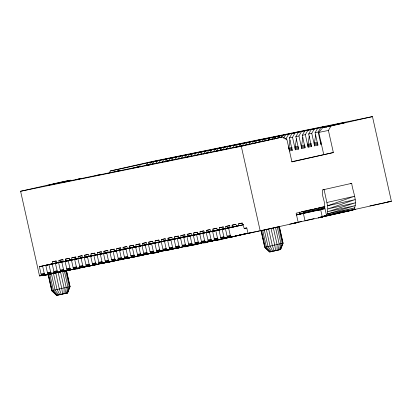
<?xml version="1.0" encoding="UTF-8"?>
<svg xmlns="http://www.w3.org/2000/svg" width="412" height="412" viewBox="0 0 412 412"><rect width="100%" height="100%" fill="white"/><g stroke="black" fill="none" stroke-linecap="round" stroke-linejoin="round"><path stroke-width="0.62" d="M48.024 274.114L51.727 290.687L56.629 295.389L64.056 293.761L64.102 287.978L60.533 272.018M277.044 250.357L277.096 244.568L273.388 228.001L279.346 226.595L283.054 243.168L280.618 249.518L269.623 251.979L264.72 247.277L261.105 230.668L264.669 246.628M288.699 149.139L290.027 140.08M295.116 147.831L298.453 147.151L298.643 149.123L295.306 149.803L295.203 146.847L296.444 138.772M301.533 146.523L304.865 145.843L305.055 147.815L301.723 148.495L301.62 145.544L302.861 137.464M307.98 146.208L311.317 145.529L311.472 146.507L308.135 147.187L308.032 144.236L309.273 136.156M314.361 143.912L317.698 143.232L317.889 145.199L314.552 145.879L314.449 142.928L315.69 134.848M320.866 141.62L320.969 144.571L318.167 132.051L320.799 127.586L343.005 122.925L339.668 123.605M299.22 214.415L299.483 212.165L300.029 214.621M318.466 217.845L352.986 210.032L354.047 209.358C357.889 201.056 352.641 191.678 351.714 183.34L322.812 189.85C320.814 196.143 326.464 202.472 324.177 208.627L323.724 208.915L325.006 208.657L326.531 215.481L318.466 217.845L322.313 217.057L320.665 209.693L318.1 210.218L325.006 208.657M64.056 293.761L65.328 293.473L66.229 287.494L62.66 271.534M278.321 250.069L279.218 244.089L275.515 227.517M65.328 293.473L66.383 293.231L67.99 287.087L64.421 271.132M279.377 249.821L280.979 243.683L277.276 227.11M118.115 171.062L118.692 169.26L156.957 160.84L150.916 162.21L149.165 165.186M139.498 166.778L140.271 164.378M66.383 293.231L67.151 293.05L69.267 286.788L65.699 270.828M280.145 249.641L282.256 243.384L278.553 226.811M65.652 293.334L67.305 292.983L68.716 288.972M279.624 249.718L280.299 249.579L281.71 245.562M67.151 293.05L67.578 292.942L69.973 286.613L66.404 270.653M280.567 249.538L282.962 243.209L279.259 226.636M67.578 292.942L70.061 286.577L66.492 270.617M108.892 173.442L110.354 170.959L151.776 161.586L372.469 116.611L391.4 201.314L344.005 211.866M146.121 165.367L147.584 162.889M152.538 164.058L153.995 161.581L163.373 159.532M155.875 163.379L157.333 160.901L169.79 158.229L163.749 159.593L162.287 162.076M158.955 162.755L160.412 160.273L157.333 160.901M165.073 161.942L166.829 158.965L176.207 156.921L170.166 158.285L168.704 160.768M171.49 160.634L173.246 157.657L182.619 155.612L179.287 156.292M175.121 159.459L176.578 156.977L189.036 154.304L182.995 155.669L181.244 158.646M178.2 158.831L179.658 156.349M184.612 157.523L186.075 155.046L195.453 152.996L189.412 154.366L187.656 157.338M191.029 156.215L192.492 153.738L201.865 151.688L198.532 152.368M194.366 155.535L195.824 153.058L208.281 150.38L202.24 151.75L200.783 154.227M197.446 154.907L198.903 152.43M203.569 154.098L205.32 151.122L214.698 149.077M207.195 152.919L208.657 150.442L221.115 147.769L215.074 149.134L213.612 151.616M209.981 152.79L211.737 149.814L208.657 150.442M216.691 150.988L218.149 148.505L227.527 146.461L221.486 147.826L219.735 150.802M223.108 149.68L224.566 147.197L233.944 145.153M226.152 149.494L227.903 146.518L240.361 143.845L234.32 145.209L232.857 147.692M229.52 148.372L230.983 145.889L227.903 146.518M235.937 147.063L237.4 144.586L246.773 142.537L240.732 143.906L239.274 146.384M242.06 146.255L243.811 143.278L253.189 141.228L249.852 141.908M245.686 145.076L247.148 142.598L259.606 139.92L253.565 141.29L252.103 143.767M248.477 144.947L250.228 141.97M255.183 143.144L256.645 140.662L266.018 138.617L259.977 139.982L258.52 142.464M261.599 141.836L263.057 139.354L272.435 137.309L269.098 137.989M264.937 141.156L266.394 138.674L278.852 136.001L272.811 137.366L271.642 139.349M268.016 140.528L269.474 138.046M274.428 139.22L275.891 136.738L285.269 134.693M278.059 138.046L279.228 136.058L291.681 133.385L285.64 134.755L283.595 138.226M281.139 137.417L282.308 135.435L279.228 136.058M286.371 139.843L286.093 138.587L288.719 134.127L298.097 132.077L292.057 133.447L289.43 137.907L292.226 150.432L289.445 150.998M295.306 149.803L292.505 137.284L295.136 132.819L304.514 130.769M298.643 149.123L295.842 136.604L298.473 132.139L310.926 129.466L304.885 130.831L302.259 135.296L305.055 147.815M301.723 148.495L298.921 135.975L301.553 131.51L298.473 132.139M308.135 147.187L305.338 134.667L307.965 130.202L317.343 128.158L311.302 129.523L308.676 133.988L311.472 146.507M314.552 145.879L311.755 133.359L314.382 128.894L323.76 126.85L320.423 127.529M317.889 145.199L315.087 132.679L317.719 128.214L320.799 127.586M326.628 127.272L327.21 126.278M239.444 146.358L236.107 147.038L282.714 136.918L286.989 139.817L291.928 161.916L333.354 152.543L328.416 130.45L331.042 125.984L372.469 116.611M323.729 154.505L318.79 132.407L322.704 127.684L344.278 122.802L336.964 124.295M64.432 293.602L56.681 295.363L51.727 290.687L70.061 286.577M283.054 243.168L264.72 247.277L269.675 251.959L270.864 251.675M387.764 201.782L388.197 201.623M319.274 217.428L354.845 207.849L327.283 213.931L326.531 215.481L322.138 216.475M271.92 251.428L278.641 249.93M41.973 275.468L39.531 275.968L20.6 191.266L62.027 181.893L70.364 180.193L71.477 180.724M70.364 180.193L48.791 185.076L68.933 180.971L65.853 181.599M20.6 191.266L241.288 146.291L282.714 136.918M291.691 161.725L333.354 152.543M52.659 263.665L52.463 261.78L56.084 260.961M59.076 262.356L58.875 260.472L63.103 259.519M65.554 261.682L65.292 259.169L69.52 258.211M71.904 259.745L71.709 257.861L75.937 256.903M78.321 258.437L78.12 256.552L82.349 255.595M84.733 257.129L84.537 255.244L88.163 254.425M91.15 255.821L90.954 253.936L94.58 253.117M97.567 254.513L97.366 252.628L101.599 251.67M104.045 253.833L103.783 251.32L108.011 250.367M110.462 252.525L110.2 250.012L114.428 249.059M116.812 250.594L116.617 248.709L120.845 247.751M123.229 249.286L123.028 247.401L126.654 246.577M129.641 247.978L129.445 246.093L133.673 245.135M56.367 272.584C53.246 271.122 43.275 278.759 41.03 274.047L39.387 266.682L57.356 262.614M136.125 247.298L135.862 244.785L140.09 243.827M39.387 266.682L58.082 262.521M59.323 262.243L61.8 261.682M142.542 245.99L142.274 243.477L146.507 242.519M64.653 270.854L48.668 274.14L47.447 272.739L45.799 265.374L63.767 261.306M45.799 265.374L64.499 261.213M67.594 260.513L70.076 259.951M148.953 244.682L148.691 242.168L152.919 241.211M55.538 272.919L59.21 272.229C57.608 272.569 54.497 273.898 53.864 271.431L52.216 264.066L72.151 259.627M73.393 259.349L75.87 258.788M155.303 242.745L155.108 240.86L158.733 240.042M78.733 267.954L62.413 271.575L61.074 271.312L60.276 270.123L58.633 262.758L76.601 258.695M58.633 262.758L76.709 258.741M161.72 241.442L161.525 239.557L165.145 238.733M86.484 266.42L68.83 270.267L67.491 270.004L66.857 269.278L65.044 261.45L82.395 257.526M65.044 261.45L82.503 257.572M168.137 240.134L167.936 238.249L172.165 237.291M89.064 265.905C85.856 264.36 75.463 272.306 73.109 267.512L71.461 260.142L89.43 256.079M90.161 255.986L92.638 255.425M174.616 239.454L174.353 236.941L178.581 235.983M107.063 262.264L81.658 267.651L79.959 267.069L77.878 258.834L95.847 254.77M326.979 202.477L354.593 196.23L327.561 205.773L327.813 208.915L327.283 213.931L355.314 205.614L327.72 211.696L355.432 202.797L327.813 208.915L355.185 199.599L327.561 205.773L324.095 189.587L322.812 189.85M77.878 258.834L95.955 254.817M181.033 238.146L180.77 235.633L184.998 234.675M106.976 262.212L88.075 266.348L86.736 266.08L86.103 265.359L84.29 257.531L102.258 253.462M84.29 257.531L108.057 252.298M187.383 236.21L187.182 234.325L191.41 233.367M97.701 264.386C96.099 264.725 92.988 266.054 92.355 263.587L90.707 256.223L108.783 252.206M193.794 234.902L193.599 233.017L197.224 232.198M118.476 259.828L100.909 263.732L99.565 263.469L98.937 262.743L97.124 254.915L114.474 250.99M97.124 254.915L117.06 250.475M118.301 250.197L120.778 249.636M200.211 233.594L200.016 231.709L203.641 230.89M106.862 262.459L110.529 261.769C108.928 262.109 105.822 263.438 105.184 260.971L103.541 253.607L121.509 249.543M103.541 253.607L127.303 248.374M206.628 232.286L206.427 230.401L209.451 229.721M129.43 257.639L112.821 261.064L111.6 259.663L109.953 252.298L129.27 248.003M131.747 247.442L132.988 247.159M213.107 231.611L212.844 229.098L217.073 228.14M147.429 253.998L120.155 259.807L118.455 259.225L116.369 250.99L134.338 246.927M116.369 250.99L135.069 246.834M219.524 230.303L219.261 227.79L223.489 226.832M126.108 258.54L129.775 257.845C128.173 258.19 125.068 259.519 124.429 257.052L122.786 249.682L140.863 245.665M142.104 245.387L143.34 245.104M145.817 244.543L147.058 244.264M225.874 228.366L225.678 226.482L229.906 225.524M136.192 256.542C134.59 256.882 131.48 258.211 130.846 255.744L129.198 248.379L147.166 244.311M129.198 248.379L147.28 244.357M232.291 227.058L232.09 225.173L235.715 224.355M161.422 251.047L139.4 255.888L137.701 255.301L135.615 247.071L153.583 243.003M135.615 247.071L153.691 243.054M156.174 242.493L157.41 242.21M238.703 225.75L238.507 223.865L242.132 223.047M161.509 251.099L144.895 254.528L143.675 253.128L142.032 245.763L159.49 241.885M165.428 250.357C162.307 248.894 152.337 256.532 150.092 251.82L148.449 244.455L166.417 240.392M148.449 244.455L167.761 240.155M169.002 239.877L171.48 239.315M173.802 248.678L157.729 251.912L156.508 250.511L154.861 243.147L172.211 239.223M154.861 243.147L179.246 237.775M177.634 247.885C174.286 246.505 165.31 253.88 162.925 249.203L161.277 241.839L181.213 237.4M182.454 237.121L184.931 236.56M187.795 245.727L171.474 249.348L170.135 249.085L169.337 247.9L167.694 240.531L185.04 236.606M167.694 240.531L185.771 236.514M177.433 248.081L181.1 247.385C179.498 247.73 176.388 249.059 175.754 246.592L174.106 239.223L192.074 235.159M174.106 239.223L198.491 233.851M198.126 243.677C194.917 242.132 184.525 250.079 182.171 245.284L180.523 237.92L199.841 233.619M203.919 242.513C200.798 241.051 190.828 248.688 188.583 243.976L186.94 236.612L204.285 232.687M186.94 236.612L204.398 232.734M206.875 232.172L209.353 231.611M196.678 244.156L200.345 243.466C198.744 243.806 195.633 245.135 195 242.668L193.352 235.303L212.051 231.142M216.125 240.042C212.783 238.661 203.806 246.036 201.417 241.36L199.768 233.995L217.119 230.071M199.768 233.995L217.845 229.978M255.522 231.704L209.971 241.504L208.266 240.922L206.185 232.687L224.154 228.624M206.185 232.687L226.121 228.248M227.362 227.97L229.839 227.409M228.33 237.564C225.096 236.277 216.511 243.327 214.245 238.744L212.602 231.379L231.915 227.084M247.236 233.434L226.008 238.234C224.406 238.579 221.296 239.908 220.662 237.441L219.014 230.071L236.982 226.008M219.014 230.071L236.473 226.193M237.714 225.915L240.191 225.354M232.425 236.931C230.823 237.271 227.712 238.6 227.079 236.133L225.431 228.768L243.399 224.7M225.431 228.768L243.507 224.746M303.16 211.402L313.074 209.157M314.31 208.879L316.787 208.317M318.028 208.034L324.223 206.633M325.006 206.664L296.135 213.195L298.195 222.403L248.034 233.475L246.798 227.949L244.234 228.475L242.354 223.083L238.507 223.865M301.388 211.773L302.537 211.541L303.17 212.453L324.857 207.545M303.17 212.453L303.804 212.983L324.249 208.359M296.223 214.935L324.213 208.606M296.686 214.966L320.665 209.693M244.234 228.475L246.742 227.908M39.531 275.968L42.024 275.401M53.591 273.058L56.078 272.497M43.167 275.499L56.279 272.533M49.584 274.191L62.068 271.364M65.905 270.571L68.397 270.004M56.001 272.883L70.447 269.685M62.413 271.575L74.278 268.892M68.83 270.267L80.69 267.584M90.316 265.622L94.06 264.777M81.658 267.651L94.77 264.684M97.979 264.035L100.477 263.469M88.075 266.348L96.815 264.37M98.066 264.087L100.564 263.52M100.909 263.732L109.025 261.893M107.321 262.423L121.143 259.369M113.738 261.115L123.1 258.999M124.352 258.715L126.85 258.149M120.155 259.807L135.136 256.418M126.566 258.499L142.887 254.879M132.983 257.191L145.472 254.369M148.675 253.715L151.173 253.148M139.4 255.888L147.517 254.05M148.763 253.766L151.261 253.2M162.755 250.815L165.253 250.254M152.229 253.272L161.597 251.15M162.843 250.872L165.341 250.305M158.646 251.964L171.758 248.997M175.048 248.395L177.546 247.833M171.474 249.348L185.838 246.098M177.891 248.039L189.839 245.408M184.308 246.737L196.169 244.048M199.377 243.394L201.875 242.833M190.72 245.428L198.213 243.734M199.465 243.451L201.962 242.884M197.137 244.12L212.206 240.783M213.457 240.5L215.955 239.933M203.554 242.812L216.037 239.985M209.971 241.504L221.831 238.821M235.201 236.014L237.698 235.448M238.945 235.164L241.442 234.598M242.689 234.315L245.186 233.753M222.799 238.888L234.037 236.349M235.288 236.066L237.781 235.499M239.032 235.216L247.148 233.383M229.216 237.58L251.068 232.641M256.748 231.503L259.236 230.941M344.35 211.686L346.842 211.119M348.083 210.841L350.576 210.275M351.822 209.996L355.556 209.152M369.873 205.912L391.4 201.314M292.85 223.438L301.636 221.45M306.028 220.456L314.083 218.633M320.902 217.093L341.491 212.432M261.017 230.71L273.388 228.001M292.221 223.577L322.313 217.057M318.883 217.696L352.986 210.032L326.531 215.481L354.047 209.358M150.916 162.21L153.995 161.581M163.749 159.593L166.829 158.965M170.166 158.285L173.246 157.657M182.995 155.669L186.075 155.046M189.412 154.366L192.492 153.738M202.24 151.75L205.32 151.122M215.074 149.134L218.149 148.505M221.486 147.826L224.566 147.197M234.32 145.209L237.4 144.586M240.732 143.906L243.811 143.278M253.565 141.29L256.645 140.662M259.977 139.982L263.057 139.354M272.811 137.366L275.891 136.738M285.64 134.755L288.719 134.127M292.057 133.447L295.136 132.819M304.885 130.831L307.965 130.202M311.302 129.523L314.382 128.894M110.354 170.959L118.692 169.26M322.704 127.684L331.042 125.984M81.767 178.355L62.892 182.336M101.012 174.43L75.726 179.72L79.058 179.04M117.178 171.14L120.258 170.511L94.971 175.8L98.303 175.121M136.423 167.215L139.503 166.587L114.217 171.876M152.332 163.971L133.462 167.957M171.577 160.052L146.291 165.341L149.628 164.661M187.748 156.756L190.828 156.127L165.536 161.416L168.874 160.737M206.994 152.831L210.074 152.208L184.787 157.497M222.902 149.592L204.033 153.573M242.148 145.668L216.861 150.957L220.199 150.277M284.862 138.839L286.093 138.587M289.43 137.907L292.505 137.284M295.842 136.604L298.921 135.975M302.259 135.296L305.338 134.667M308.676 133.988L311.755 133.359M315.087 132.679L318.167 132.051M318.79 132.407L328.416 130.45M288.786 148.155L292.123 147.475M295.203 146.847L297.984 146.281M301.62 145.544L304.401 144.978M308.032 144.236L311.369 143.556M314.449 142.928L317.23 142.361M289.255 149.026L292.036 148.459M307.944 145.22L311.281 144.54M289.291 150.014L292.072 149.448L292.226 150.432M295.152 148.825L298.484 148.145M301.563 147.517L304.901 146.837M314.397 144.9L317.729 144.221M350.432 183.603L351.714 183.34M52.463 261.78L56.31 260.997L56.933 262.794M58.875 260.472L62.727 259.689L63.561 262.089M65.292 259.169L69.139 258.381L69.973 260.781M71.709 257.861L75.556 257.073L76.39 259.472M78.12 256.552L81.973 255.764L82.596 257.567M84.537 255.244L88.384 254.462L89.013 256.259M90.954 253.936L94.801 253.153L95.43 254.951M97.366 252.628L101.218 251.845L102.052 254.24M103.783 251.32L107.635 250.537L108.464 252.932M110.2 250.012L114.047 249.229L114.675 251.026M116.617 248.709L120.464 247.921L121.087 249.718M123.028 247.401L126.881 246.613L127.504 248.41M129.445 246.093L133.292 245.31L134.127 247.705M135.862 244.785L139.709 244.002L140.543 246.397M142.274 243.477L146.126 242.694L146.96 245.088M148.691 242.168L152.543 241.386L153.166 243.183M155.108 240.86L158.955 240.078L159.583 241.875M161.525 239.557L165.372 238.769L165.995 240.567M167.936 238.249L171.789 237.461L172.623 239.861M174.353 236.941L178.2 236.153L179.035 238.553M180.77 235.633L184.617 234.85L185.452 237.245M187.182 234.325L191.034 233.542L191.868 235.937M193.599 233.017L197.446 232.234L198.074 234.031M200.016 231.709L203.863 230.926L204.491 232.723M206.427 230.401L210.28 229.618L211.114 232.018M212.844 229.098L216.697 228.31L217.526 230.71M219.261 227.79L223.108 227.002L223.943 229.402M225.678 226.482L229.525 225.699L230.148 227.496M232.09 225.173L235.942 224.391L236.565 226.188M52.216 264.066L55.424 263.412L57.237 271.24L58.746 272.265M71.461 260.142L74.67 259.488L76.483 267.321L77.111 268.042L78.455 268.305M122.786 249.682L125.995 249.028L127.802 256.861L129.316 257.886M142.032 245.763L145.24 245.109L147.048 252.937L147.681 253.663L149.02 253.926M193.352 235.303L196.56 234.649L198.373 242.477L199.887 243.502M212.602 231.379L215.806 230.725L217.618 238.553L218.252 239.279L219.591 239.542M41.03 274.047L44.239 273.393L45.037 274.583L46.376 274.845M47.447 272.739L50.655 272.085L51.449 273.274L52.793 273.537M53.864 271.431L57.067 270.777M60.276 270.123L63.484 269.469L64.282 270.658L65.621 270.921M66.692 268.815L69.901 268.161L70.699 269.35L72.038 269.613M73.109 267.512L76.318 266.858M79.521 266.204L82.73 265.549L83.528 266.734L84.867 266.997M85.938 264.895L89.147 264.241L89.945 265.426L91.284 265.694M92.355 263.587L95.563 262.933L96.779 264.334L93.575 264.988M98.772 262.279L101.975 261.625L102.773 262.815L104.112 263.077M105.184 260.971L108.392 260.317L109.19 261.507L110.071 261.805M111.6 259.663L114.809 259.009L115.602 260.199L116.946 260.461M118.017 258.355L121.226 257.706L122.019 258.89L123.363 259.153M124.429 257.052L127.638 256.398M130.846 255.744L134.055 255.09L135.275 256.491L132.067 257.139M137.263 254.436L140.471 253.782L141.264 254.971L142.609 255.234M143.675 253.128L146.883 252.474M150.092 251.82L153.3 251.166L154.098 252.355L155.437 252.618M156.508 250.511L159.717 249.857L160.51 251.047L161.854 251.31M162.925 249.203L166.129 248.549L166.927 249.739L168.271 250.002M169.337 247.9L172.546 247.246L173.344 248.431L174.683 248.694M175.754 246.592L178.963 245.938L179.761 247.123L180.636 247.427M182.171 245.284L185.379 244.63L186.173 245.815L187.517 246.082M188.583 243.976L191.791 243.322L192.589 244.512L193.928 244.774M195 242.668L198.208 242.014M201.417 241.36L204.625 240.706L205.418 241.895L206.762 242.158M207.833 240.052L211.037 239.398L211.835 240.587L213.174 240.85M214.245 238.744L217.454 238.095M220.662 237.441L223.87 236.787L224.664 237.971L226.008 238.234M227.079 236.133L230.287 235.479L231.503 236.879M41.195 274.51L44.403 273.856M47.612 273.202L50.82 272.548M54.029 271.894L57.237 271.24M60.44 270.586L63.649 269.932M66.857 269.278L70.066 268.624M73.274 267.97L76.483 267.321M79.691 266.667L82.894 266.013M86.103 265.359L89.311 264.705M92.52 264.051L95.728 263.397M98.937 262.743L102.14 262.089M105.348 261.435L108.557 260.781M111.765 260.127L114.974 259.472M118.182 258.818L121.391 258.164M124.594 257.515L127.802 256.861M131.011 256.207L134.219 255.553M137.428 254.899L140.636 254.245M143.845 253.591L147.048 252.937M150.256 252.283L153.465 251.629M156.673 250.975L159.882 250.321M163.09 249.667L166.299 249.013M169.502 248.359L172.71 247.71M175.919 247.056L179.127 246.402M182.336 245.748L185.544 245.094M188.753 244.44L191.956 243.786M195.164 243.132L198.373 242.477M201.581 241.823L204.79 241.169M207.998 240.515L211.202 239.861M214.41 239.207L217.618 238.553M220.827 237.904L224.035 237.25M227.244 236.596L230.452 235.942M289.662 224.138L298.195 222.403M41.468 274.912L44.676 274.263M47.885 273.609L51.093 272.955M54.296 272.301L57.505 271.647M60.713 270.993L63.922 270.339M67.13 269.685L70.339 269.031M73.547 268.377L76.75 267.723M79.959 267.069L83.167 266.415M86.376 265.761L89.584 265.107M92.793 264.458L96.001 263.804M99.204 263.15L102.413 262.495M105.621 261.841L108.83 261.187M112.038 260.533L115.247 259.879M118.455 259.225L121.658 258.571M124.867 257.917L128.075 257.263M131.284 256.609L134.492 255.955M137.701 255.301L140.909 254.652M144.112 253.998L147.321 253.344M150.529 252.69L153.738 252.036M156.946 251.382L160.155 250.728M163.358 250.074L166.566 249.42M169.775 248.766L172.983 248.112M176.192 247.458L179.4 246.803M182.609 246.149L185.812 245.495M189.02 244.846L192.229 244.192M195.437 243.538L198.646 242.884M201.854 242.23L205.063 241.576M208.266 240.922L211.474 240.268M214.683 239.614L217.891 238.96M221.1 238.306L224.308 237.652M227.517 236.998L230.72 236.344M41.828 275.231L45.037 274.583M48.245 273.928L51.449 273.274M54.657 272.62L57.865 271.966M61.074 271.312L64.282 270.658M67.491 270.004L70.699 269.35M73.903 268.696L77.111 268.042M80.319 267.388L83.528 266.734M86.736 266.08L89.945 265.426M93.148 264.777L96.356 264.123M99.565 263.469L102.773 262.815M105.982 262.161L109.19 261.507M112.399 260.853L115.602 260.199M118.81 259.545L122.019 258.89M125.227 258.236L128.436 257.582M131.644 256.928L134.853 256.274M138.056 255.62L141.264 254.971M144.473 254.317L147.681 253.663M150.89 253.009L154.098 252.355M157.307 251.701L160.51 251.047M163.719 250.393L166.927 249.739M170.135 249.085L173.344 248.431M176.552 247.777L179.761 247.123M182.964 246.469L186.173 245.815M189.381 245.166L192.589 244.512M195.798 243.858L199.006 243.204M202.21 242.55L205.418 241.895M208.627 241.241L211.835 240.587M215.043 239.933L218.252 239.279M221.46 238.625L224.664 237.971M227.872 237.317L231.081 236.663M42.251 275.448L45.459 274.794M48.668 274.14L51.876 273.486M55.079 272.832L58.288 272.178M61.496 271.523L64.705 270.869M67.913 270.215L71.121 269.561M74.33 268.907L77.533 268.253M80.742 267.599L83.95 266.945M87.159 266.296L90.367 265.642M99.987 263.68L103.196 263.026M106.404 262.372L109.613 261.718M112.821 261.064L116.03 260.41M119.233 259.756L122.441 259.102M125.65 258.448L128.858 257.794M138.483 255.837L141.687 255.183M144.895 254.528L148.104 253.874M151.312 253.22L154.521 252.566M157.729 251.912L160.938 251.258M164.141 250.604L167.349 249.95M170.558 249.296L173.766 248.642M176.975 247.988L180.183 247.334M183.392 246.685L186.595 246.031M189.803 245.377L193.012 244.723M196.22 244.069L199.429 243.415M202.637 242.761L205.84 242.107M209.049 241.453L212.257 240.799M215.466 240.145L218.674 239.49M221.883 238.836L225.091 238.182M42.709 275.535L45.917 274.881M49.126 274.227L52.329 273.573M61.955 271.611L65.163 270.957M68.371 270.308L71.575 269.654M74.783 269L77.992 268.346M81.2 267.692L84.409 267.038M87.617 266.384L90.825 265.73M94.029 265.076L97.237 264.422M100.446 263.768L103.654 263.113M113.279 261.151L116.483 260.502M119.691 259.848L122.9 259.194M132.525 257.232L135.733 256.578M138.937 255.924L142.145 255.27M145.354 254.616L148.562 253.962M151.77 253.308L154.979 252.654M158.187 252L161.391 251.346M164.599 250.697L167.808 250.043M171.016 249.389L174.225 248.735M183.845 246.773L187.053 246.118M190.262 245.464L193.47 244.81M203.09 242.848L206.299 242.194M209.507 241.54L212.716 240.891M215.924 240.237L219.132 239.583M222.341 238.929L225.544 238.275M228.753 237.621L231.961 236.967M280.299 249.579L280.618 249.518M67.305 292.983L67.63 292.922M303.804 212.983L304.386 213.092M269.942 251.917L265.256 247.174L261.553 230.607M56.954 295.327L52.262 290.584L48.559 274.011M270.617 251.778L266.379 246.942L262.676 230.37M57.629 295.183L53.39 290.347L49.687 273.774M271.601 251.567L268.016 246.587L264.313 230.014M58.607 294.971L55.023 289.997L51.32 273.424M272.821 251.299L270.051 246.144L266.348 229.572M59.828 294.704L57.062 289.548L53.354 272.976M299.668 212.123L300.58 214.456M274.196 250.996L272.347 245.634L268.645 229.062M61.208 294.4L59.359 289.039L55.651 272.471M303.407 213.601L305.055 220.966M271.044 228.526L274.752 245.099L275.638 250.671M241.288 146.291L260.224 230.993M228.639 228.114L230.287 235.479M222.222 229.417L223.87 236.787M209.394 232.033L211.037 239.398M202.977 233.341L204.625 240.706M190.148 235.958L191.791 243.322M183.731 237.266L185.379 244.63M177.315 238.574L178.963 245.938M170.898 239.877L172.546 247.246M164.486 241.185L166.129 248.549M158.069 242.493L159.717 249.857M151.652 243.801L153.3 251.166M138.823 246.417L140.471 253.782M132.407 247.725L134.055 255.09M119.578 250.336L121.226 257.706M113.161 251.644L114.809 259.009M106.744 252.953L108.392 260.317M100.332 254.261L101.975 261.625M93.915 255.569L95.563 262.933M87.499 256.877L89.147 264.241M81.087 258.185L82.73 265.549M68.253 260.796L69.901 268.161M61.836 262.104L63.484 269.469M58.056 271.93L61.759 288.503L62.65 294.08M49.007 264.72L50.655 272.085M48.111 274.078L51.819 290.651M42.591 266.028L44.239 273.393"/></g></svg>
